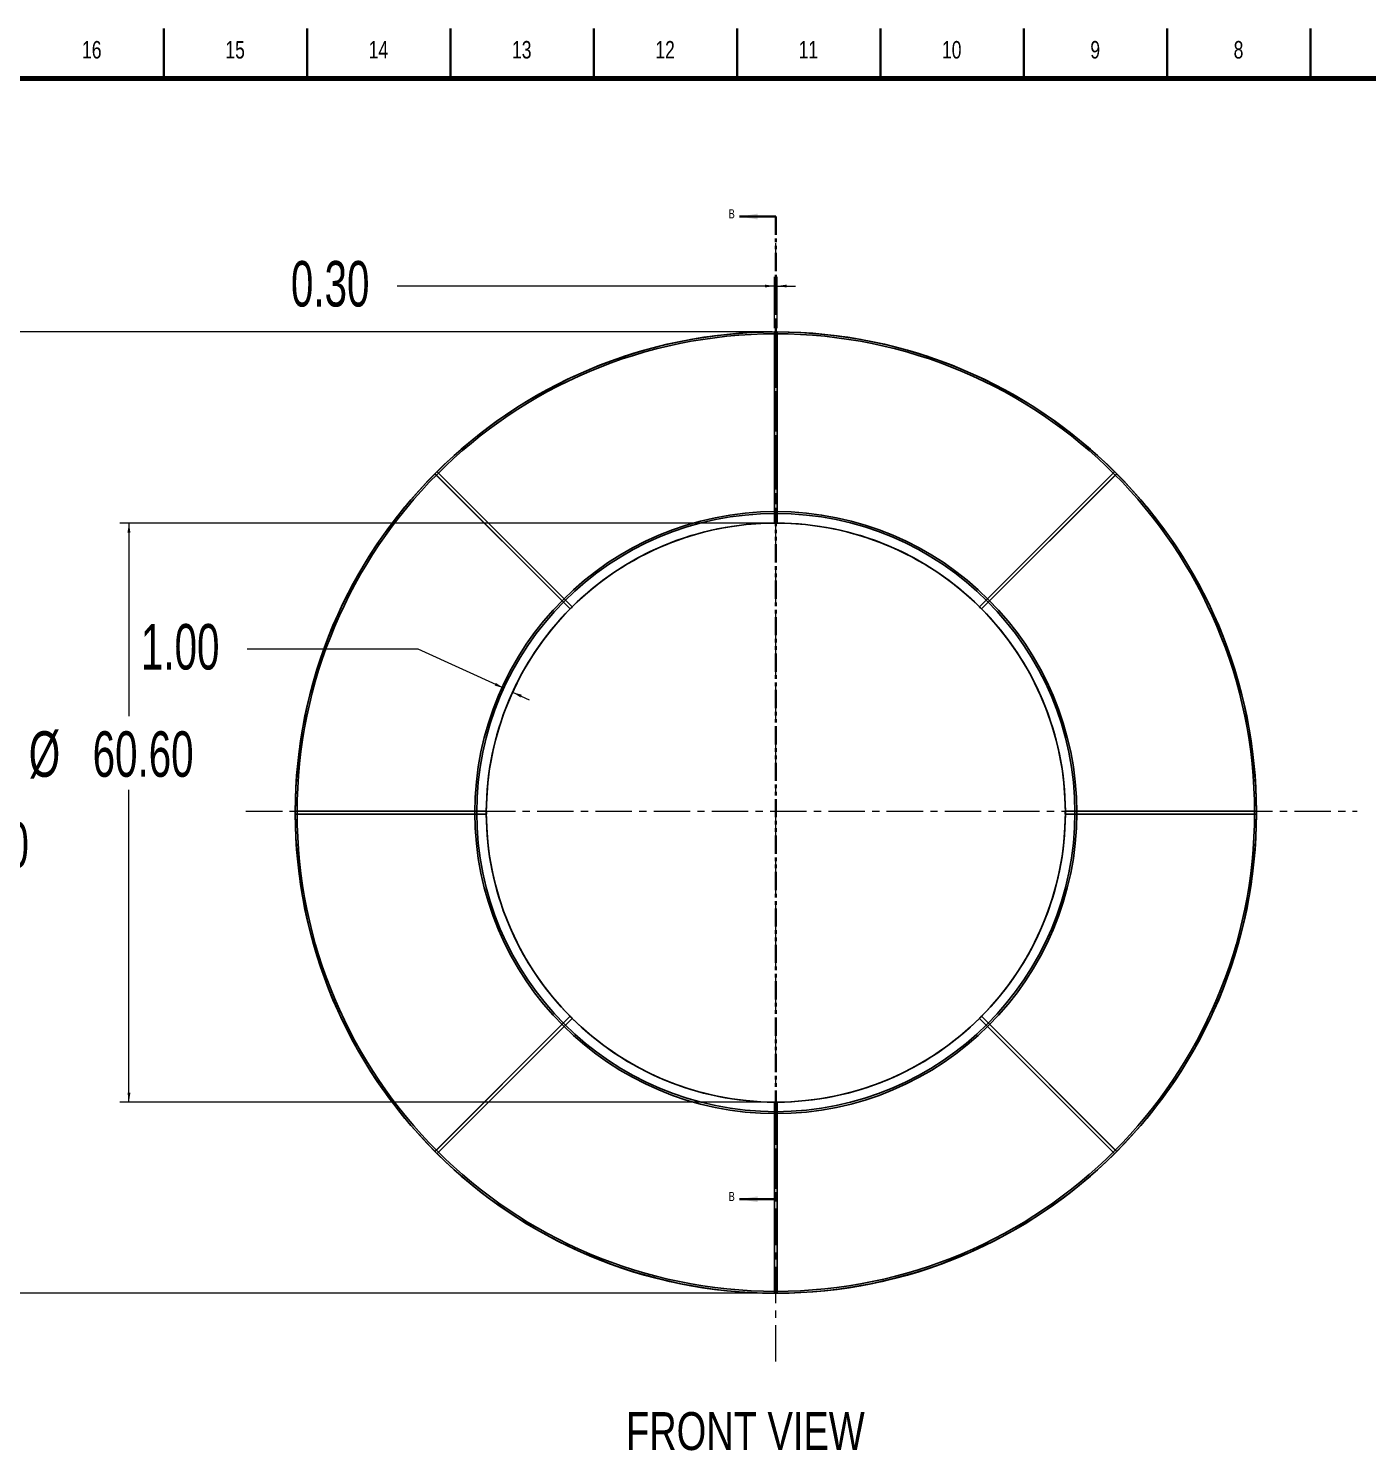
# Model space of a CAD drawing. Header units: millimetres. Extents: x 0 to 119, y 0 to 84.
# Drawn here: x 39.73 to 86.45, y 34.25 to 83.85 of the extents above; entities that cross this region are included whole.
import ezdxf

# ---------------------------------------------------------------- set-up
doc = ezdxf.new("R2010")
doc.units = ezdxf.units.MM
doc.linetypes.add('CENTERX2', pattern=[2.032, 1.27, -0.254, 0.254, -0.254])
doc.linetypes.add('PHANTOM', pattern=[1.27, 0.635, -0.127, 0.127, -0.127, 0.127, -0.127])
doc.styles.add('SLDTEXTSTYLE0', font='TXT', dxfattribs={"width": 0.75})
doc.styles.add('SLDTEXTSTYLE2', font='TXT', dxfattribs={"width": 0.663})
doc.dimstyles.new('SLDDIMSTYLE0', dxfattribs={"dimtxt": 1.467611, "dimasz": 0.3302, "dimexe": 0, "dimexo": 0.0625, "dimgap": 0.366903, "dimtad": 0, "dimtih": 1, "dimtoh": 1, "dimlfac": 3, "dimrnd": 1e-09, "dimzin": 4, "dimdsep": 46, "dimtxsty": 'SLDTEXTSTYLE2', "dimsah": 1, "dimcen": 0.09, "dimadec": 0, "dimazin": 1, "dimtfac": 1, "dimtofl": 0, "dimtmove": 0, "dimatfit": 3, "dimfxl": 1, "dimfrac": 2, "dimtolj": 1, "dimtzin": 12, "dimarcsym": 0})
doc.dimstyles.new('SLDDIMSTYLE1', dxfattribs={"dimtxt": 1.467611, "dimasz": 0.3302, "dimexe": 0, "dimexo": 0.0625, "dimgap": 0.366903, "dimtad": 0, "dimtih": 1, "dimtoh": 1, "dimlfac": 3, "dimrnd": 1e-09, "dimzin": 0, "dimdsep": 46, "dimtxsty": 'SLDTEXTSTYLE2', "dimsah": 1, "dimcen": 0.09, "dimadec": 0, "dimazin": 0, "dimtfac": 1, "dimtmove": 0, "dimatfit": 0, "dimfxl": 1, "dimfrac": 2, "dimtolj": 1, "dimtzin": 12, "dimarcsym": 0})
doc.dimstyles.new('SLDDIMSTYLE2', dxfattribs={"dimtxt": 1.467611, "dimasz": 0.3302, "dimexe": 0, "dimexo": 0.0625, "dimgap": 0.366903, "dimtad": 0, "dimtih": 1, "dimtoh": 1, "dimlfac": 3, "dimrnd": 1e-09, "dimzin": 4, "dimdsep": 46, "dimtxsty": 'SLDTEXTSTYLE2', "dimsah": 1, "dimcen": 0.09, "dimadec": 0, "dimazin": 1, "dimtfac": 1, "dimtmove": 0, "dimatfit": 0, "dimfxl": 1, "dimfrac": 2, "dimtolj": 1, "dimtzin": 12, "dimarcsym": 0})

# ---------------------------------------------------------------- blocks, each defined once
blk = doc.blocks.new('_D')
at = {"color": 7, "linetype": 'Continuous', "lineweight": 0}
for p, q in [((65.675, 73.265), (36.918, 73.265)), ((37.235, 73.265), (37.235, 56.695)), ((37.235, 39.731), (37.235, 54.119)), ((65.675, 39.731), (36.918, 39.731))]:
    blk.add_line(p, q, dxfattribs=at)
at = {"color": 7, "linetype": 'Continuous', "lineweight": 18}
for points in [[(37.235, 73.265), (37.184, 72.934), (37.286, 72.934)], [(37.235, 39.731), (37.286, 40.061), (37.184, 40.061)]]:
    blk.add_solid(points, dxfattribs=at)
at = {"color": 7, "linetype": 'Continuous', "lineweight": 18, "char_height": 1.5875, "attachment_point": 1, "style": 'SLDTEXTSTYLE2'}
for s, insert in [('%%c', (33.211, 56.166)), ('100.60', (35.439, 56.166))]:
    blk.add_mtext(s, dxfattribs=dict(at, insert=insert))
blk = doc.blocks.new('_D_1')
at = {"color": 7, "linetype": 'Continuous', "lineweight": 0}
for p, q in [((65.675, 66.598), (42.918, 66.598)), ((43.235, 66.598), (43.235, 59.863)), ((43.235, 46.398), (43.235, 57.287)), ((65.675, 46.398), (42.918, 46.398))]:
    blk.add_line(p, q, dxfattribs=at)
at = {"color": 7, "linetype": 'Continuous', "lineweight": 18}
for points in [[(43.235, 66.598), (43.184, 66.268), (43.286, 66.268)], [(43.235, 46.398), (43.286, 46.728), (43.184, 46.728)]]:
    blk.add_solid(points, dxfattribs=at)
at = {"color": 7, "linetype": 'Continuous', "lineweight": 18, "char_height": 1.5875, "attachment_point": 1, "style": 'SLDTEXTSTYLE2'}
for s, insert in [('%%c', (39.74, 59.334)), ('60.60', (41.968, 59.334))]:
    blk.add_mtext(s, dxfattribs=dict(at, insert=insert))
blk = doc.blocks.new('_D_2')
at = {"color": 7, "linetype": 'Continuous', "lineweight": 0}
for p, q in [((65.752, 73.391), (65.752, 75.182)), ((65.852, 73.391), (65.852, 75.182)), ((65.752, 74.865), (52.59, 74.865)), ((65.852, 74.865), (66.487, 74.865))]:
    blk.add_line(p, q, dxfattribs=at)
at = {"color": 7, "linetype": 'Continuous', "lineweight": 18}
for points in [[(65.752, 74.865), (65.422, 74.915), (65.422, 74.814)], [(65.852, 74.865), (66.182, 74.814), (66.182, 74.915)]]:
    blk.add_solid(points, dxfattribs=at)
at = {"color": 7, "linetype": 'Continuous', "lineweight": 18, "insert": (48.886, 75.738), "char_height": 1.5875, "attachment_point": 1, "style": 'SLDTEXTSTYLE2'}
blk.add_mtext('0.30', dxfattribs=at)
blk = doc.blocks.new('_D_3')
at = {"color": 7, "linetype": 'Continuous', "lineweight": 0}
for p, q in [((53.33, 62.202), (47.357, 62.202)), ((56.314, 60.837), (53.33, 62.202)), ((56.367, 60.953), (56.446, 61.126)), ((56.617, 60.699), (57.195, 60.435)), ((56.67, 60.814), (56.749, 60.988))]:
    blk.add_line(p, q, dxfattribs=at)
at = {"color": 7, "linetype": 'Continuous', "lineweight": 18}
for points in [[(56.314, 60.837), (56.035, 61.021), (55.993, 60.929)], [(56.617, 60.699), (56.896, 60.515), (56.939, 60.608)]]:
    blk.add_solid(points, dxfattribs=at)
at = {"color": 7, "linetype": 'Continuous', "lineweight": 18, "insert": (43.653, 63.076), "char_height": 1.5875, "attachment_point": 1, "style": 'SLDTEXTSTYLE2'}
blk.add_mtext('1.00', dxfattribs=at)

msp = doc.modelspace()

# ---------------------------------------------------------------- linework, layer by layer
at = {"color": 7, "linetype": 'Continuous', "lineweight": 35}
for p, q in [((44.45, 82.1), (44.45, 83.85)), ((49.45, 82.1), (49.45, 83.85)), ((54.45, 82.1), (54.45, 83.85)), ((59.45, 83.8501), (59.45, 82.0999)), ((59.45, 82.1), (59.45, 83.85)), ((64.45, 82.1), (64.45, 83.85)), ((69.45, 82.1), (69.45, 83.85)), ((74.45, 82.1), (74.45, 83.85)), ((79.45, 82.1), (79.45, 83.85)), ((84.45, 82.1), (84.45, 83.85)), ((65.802, 77.2885), (64.532, 77.2885)), ((65.802, 43.0111), (64.532, 43.0111))]:
    msp.add_line(p, q, dxfattribs=at)
at = {"color": 7, "linetype": 'Continuous', "lineweight": 70}
msp.add_line((2, 82.1), (116.9, 82.1), dxfattribs=at)
at = {"color": 7, "linetype": 'PHANTOM', "lineweight": 35}
msp.add_line((65.802, 77.2885), (65.802, 43.0111), dxfattribs=at)
at = {"color": 7, "linetype": 'CENTERX2', "lineweight": 18}
for p, q in [((65.802, 37.3488), (65.802, 76.361)), ((47.3165, 56.5462), (86.0858, 56.5462))]:
    msp.add_line(p, q, dxfattribs=at)
at = {"color": 7, "linetype": 'Continuous', "lineweight": 25}
for p, q in [((65.7503, 73.2628), (65.7503, 73.2644)), ((65.7503, 66.596), (65.7503, 73.2628)), ((65.752, 66.5977), (65.752, 73.2628)), ((65.852, 66.5977), (65.852, 73.2628)), ((65.8536, 73.2628), (65.8536, 73.2644)), ((65.8536, 73.2628), (65.8536, 66.596)), ((53.9108, 68.3159), (53.9097, 68.3171)), ((58.6249, 63.6018), (53.9108, 68.3159)), ((58.6249, 63.6042), (53.912, 68.3171)), ((53.9839, 68.389), (53.9827, 68.3901)), ((58.6956, 63.6749), (53.9827, 68.3878)), ((53.9839, 68.389), (58.698, 63.6749)), ((72.9059, 63.6749), (77.62, 68.389)), ((72.9083, 63.6749), (77.6212, 68.3878)), ((72.979, 63.6042), (77.6919, 68.3171)), ((77.6931, 68.3159), (72.979, 63.6018)), ((77.62, 68.389), (77.6212, 68.3901)), ((77.6943, 68.3171), (77.6931, 68.3159)), ((49.037, 56.5495), (49.0354, 56.5495)), ((49.037, 56.4462), (49.0354, 56.4462)), ((49.037, 56.5495), (55.7038, 56.5495)), ((55.7021, 56.5478), (49.037, 56.5478)), ((55.7021, 56.4478), (49.037, 56.4478)), ((55.7038, 56.4462), (49.037, 56.4462)), ((75.9002, 56.5495), (82.5669, 56.5495)), ((82.5669, 56.4462), (75.9002, 56.4462)), ((75.9018, 56.5478), (82.5669, 56.5478)), ((75.9018, 56.4478), (82.5669, 56.4478)), ((82.5686, 56.5495), (82.5669, 56.5495)), ((82.5686, 56.4462), (82.5669, 56.4462)), ((53.9108, 44.6798), (58.6249, 49.3939)), ((58.6249, 49.3915), (53.912, 44.6786)), ((58.6956, 49.3208), (53.9827, 44.6079)), ((58.698, 49.3208), (53.9839, 44.6067)), ((77.62, 44.6067), (72.9059, 49.3208)), ((72.9083, 49.3208), (77.6212, 44.6079)), ((72.979, 49.3939), (77.6931, 44.6798)), ((72.979, 49.3915), (77.6919, 44.6786)), ((65.7503, 39.7329), (65.7503, 46.3996)), ((65.752, 46.398), (65.752, 39.7329)), ((65.852, 46.398), (65.852, 39.7329)), ((65.8536, 46.3996), (65.8536, 39.7329)), ((53.9108, 44.6798), (53.9097, 44.6786)), ((77.6943, 44.6786), (77.6931, 44.6798)), ((53.9827, 44.6055), (53.9839, 44.6067)), ((77.6212, 44.6055), (77.62, 44.6067)), ((65.7503, 39.7313), (65.7503, 39.7329)), ((65.8536, 39.7313), (65.8536, 39.7329))]:
    msp.add_line(p, q, dxfattribs=at)
for radius in [16.7667, 16.7667, 16.7, 10.5, 10.4333, 10.4333, 10.1]:
    msp.add_circle((65.802, 56.4978), radius, dxfattribs=at)
for centre, radius, start, end in [((65.802, 56.4978), 16.7667, 90.16518, 134.83482), ((65.802, 56.4978), 16.7667, 90.17658, 134.82342), ((65.802, 56.4978), 16.765, 90.17658, 134.82342), ((65.7536, 73.2628), 0.00167, 90.16518, 180), ((65.7536, 73.2628), 0.00167, 90.16518, 180), ((65.802, 56.4978), 16.7667, 45.16518, 89.83482), ((65.8503, 73.2628), 0.00167, 0, 89.83482), ((65.8503, 73.2628), 0.00167, 0, 89.83482), ((65.802, 56.4978), 16.7667, 45.17658, 89.82342), ((65.802, 56.4978), 16.765, 45.17658, 89.82342), ((65.802, 56.4978), 16.7667, 135.16518, 179.83482), ((65.802, 56.4978), 16.7667, 135.17658, 179.82342), ((65.802, 56.4978), 16.765, 135.17658, 179.82342), ((53.9132, 68.3183), 0.00167, 135.16518, 225), ((53.9132, 68.3183), 0.00167, 135.16518, 225), ((53.9815, 68.3866), 0.00167, 45, 134.83482), ((53.9815, 68.3866), 0.00167, 45, 134.83482), ((77.6224, 68.3866), 0.00167, 45.16518, 135), ((77.6224, 68.3866), 0.00167, 45.16518, 135), ((65.802, 56.4978), 16.7667, 0.16518, 44.83482), ((77.6907, 68.3183), 0.00167, 315, 44.83482), ((77.6907, 68.3183), 0.00167, 315, 44.83482), ((65.802, 56.4978), 16.765, 0.17658, 44.82342), ((65.802, 56.4978), 16.7667, 0.17658, 44.82342), ((65.802, 56.4978), 10.1, 90.28364, 134.71636), ((65.802, 56.4978), 10.0983, 89.70685, 90.29315), ((65.802, 56.4978), 10.1, 89.71636, 90.28364), ((65.802, 56.4978), 10.1, 45.28364, 89.71636), ((65.802, 56.4978), 10.1, 135.28364, 179.71636), ((65.802, 56.4978), 10.0983, 134.70685, 135.29315), ((65.802, 56.4978), 10.1, 134.71636, 135.28364), ((65.802, 56.4978), 10.0983, 44.70685, 45.29315), ((65.802, 56.4978), 10.1, 44.71636, 45.28364), ((65.802, 56.4978), 10.1, 0.28364, 44.71636), ((49.037, 56.5462), 0.00167, 90, 179.83482), ((49.037, 56.5462), 0.00167, 90, 179.83482), ((65.802, 56.4978), 16.7667, 180.16518, 224.83482), ((49.037, 56.4495), 0.00167, 180.16518, 270), ((49.037, 56.4495), 0.00167, 180.16518, 270), ((65.802, 56.4978), 16.7667, 180.17658, 224.82342), ((65.802, 56.4978), 16.765, 180.17658, 224.82342), ((65.802, 56.4978), 10.1, 179.71636, 180.28364), ((65.802, 56.4978), 10.1, 180.28364, 224.71636), ((65.802, 56.4978), 10.0983, 179.70685, 180.29315), ((65.802, 56.4978), 10.1, 315.28364, 359.71636), ((65.802, 56.4978), 10.0983, 359.70685, 0.29315), ((65.802, 56.4978), 10.1, 359.71636, 0.28364), ((65.802, 56.4978), 16.7667, 315.16518, 359.83482), ((65.802, 56.4978), 16.765, 315.17658, 359.82342), ((65.802, 56.4978), 16.7667, 315.17658, 359.82342), ((82.5669, 56.5462), 0.00167, 0.16518, 90), ((82.5669, 56.5462), 0.00167, 0.16518, 90), ((82.5669, 56.4495), 0.00167, 270, 359.83482), ((82.5669, 56.4495), 0.00167, 270, 359.83482), ((65.802, 56.4978), 10.0983, 224.70685, 225.29315), ((65.802, 56.4978), 10.1, 224.71636, 225.28364), ((65.802, 56.4978), 10.1, 225.28364, 269.71636), ((65.802, 56.4978), 10.1, 270.28364, 314.71636), ((65.802, 56.4978), 10.0983, 314.70685, 315.29315), ((65.802, 56.4978), 10.1, 314.71636, 315.28364), ((65.802, 56.4978), 10.0983, 269.70685, 270.29315), ((65.802, 56.4978), 10.1, 269.71636, 270.28364), ((53.9132, 44.6774), 0.00167, 135, 224.83482), ((53.9132, 44.6774), 0.00167, 135, 224.83482), ((77.6907, 44.6774), 0.00167, 315.16518, 45), ((77.6907, 44.6774), 0.00167, 315.16518, 45), ((65.802, 56.4978), 16.7667, 225.16518, 269.83482), ((53.9815, 44.6091), 0.00167, 225.16518, 315), ((53.9815, 44.6091), 0.00167, 225.16518, 315), ((65.802, 56.4978), 16.7667, 225.17658, 269.82342), ((65.802, 56.4978), 16.765, 225.17658, 269.82342), ((65.802, 56.4978), 16.7667, 270.16518, 314.83482), ((65.802, 56.4978), 16.765, 270.17658, 314.82342), ((65.802, 56.4978), 16.7667, 270.17658, 314.82342), ((77.6224, 44.6091), 0.00167, 225, 314.83482), ((77.6224, 44.6091), 0.00167, 225, 314.83482), ((65.7536, 39.7329), 0.00167, 180, 269.83482), ((65.7536, 39.7329), 0.00167, 180, 269.83482), ((65.8503, 39.7329), 0.00167, 270.16518, 0), ((65.8503, 39.7329), 0.00167, 270.16518, 0)]:
    msp.add_arc(centre, radius, start, end, dxfattribs=at)
for points, knots in [([(65.7536, 73.2644), (65.7536, 73.2644), (65.7536, 73.2644), (65.7535, 73.2644), (65.7535, 73.2644), (65.7533, 73.2644), (65.7531, 73.2644), (65.7529, 73.2644), (65.7527, 73.2644), (65.7524, 73.2644), (65.7521, 73.2644), (65.7517, 73.2644), (65.7514, 73.2644), (65.751, 73.2644), (65.7507, 73.2644), (65.7503, 73.2644)], [0, 0, 0, 0, 0.00002208648, 0.00002208648, 0.00002208648, 0.00005593931, 0.00005593931, 0.00005593931, 0.00008979325, 0.00008979325, 0.00008979325, 0.00012364833, 0.00012364833, 0.00012364833, 0.00015750408, 0.00015750408, 0.00015750408, 0.00015750408]), ([(65.7503, 73.2628), (65.7505, 73.2628), (65.7507, 73.2628), (65.7508, 73.2628), (65.751, 73.2628), (65.7512, 73.2628), (65.7513, 73.2628), (65.7515, 73.2628), (65.7516, 73.2628), (65.7517, 73.2628), (65.7518, 73.2628), (65.7519, 73.2628), (65.7519, 73.2628), (65.7519, 73.2628), (65.752, 73.2628), (65.752, 73.2628)], [0, 0, 0, 0, 0.000016788928, 0.000016788928, 0.000016788928, 0.000033577805, 0.000033577805, 0.000033577805, 0.000050366569, 0.000050366569, 0.000050366569, 0.000067155197, 0.000067155197, 0.000067155197, 0.000078108681, 0.000078108681, 0.000078108681, 0.000078108681]), ([(65.8536, 73.2644), (65.8534, 73.2644), (65.8531, 73.2644), (65.8529, 73.2644), (65.8525, 73.2644), (65.8522, 73.2644), (65.8519, 73.2644), (65.8516, 73.2644), (65.8513, 73.2644), (65.851, 73.2644), (65.8508, 73.2644), (65.8506, 73.2644), (65.8505, 73.2644), (65.8504, 73.2644), (65.8503, 73.2644), (65.8503, 73.2644)], [0, 0, 0, 0, 0.00002208957, 0.00002208957, 0.00002208957, 0.00005594473, 0.00005594473, 0.00005594473, 0.00008979878, 0.00008979878, 0.00008979878, 0.00012365171, 0.00012365171, 0.00012365171, 0.00015750398, 0.00015750398, 0.00015750398, 0.00015750398]), ([(65.852, 73.2628), (65.852, 73.2628), (65.852, 73.2628), (65.8521, 73.2628), (65.8521, 73.2628), (65.8522, 73.2628), (65.8523, 73.2628), (65.8524, 73.2628), (65.8526, 73.2628), (65.8527, 73.2628), (65.8529, 73.2628), (65.8531, 73.2628), (65.8533, 73.2628), (65.8534, 73.2628), (65.8535, 73.2628), (65.8536, 73.2628)], [0, 0, 0, 0, 0.000016788522, 0.000016788522, 0.000016788522, 0.000033577084, 0.000033577084, 0.000033577084, 0.000050365747, 0.000050365747, 0.000050365747, 0.000067154549, 0.000067154549, 0.000067154549, 0.000078108655, 0.000078108655, 0.000078108655, 0.000078108655]), ([(53.912, 68.3194), (53.912, 68.3194), (53.912, 68.3194), (53.912, 68.3194), (53.9119, 68.3193), (53.9118, 68.3192), (53.9117, 68.3191), (53.9115, 68.3189), (53.9113, 68.3188), (53.9111, 68.3186), (53.9109, 68.3183), (53.9107, 68.3181), (53.9104, 68.3179), (53.9102, 68.3176), (53.9099, 68.3173), (53.9097, 68.3171)], [0, 0, 0, 0, 0.00002208648, 0.00002208648, 0.00002208648, 0.00005593931, 0.00005593931, 0.00005593931, 0.00008979325, 0.00008979325, 0.00008979325, 0.00012364833, 0.00012364833, 0.00012364833, 0.00015750408, 0.00015750408, 0.00015750408, 0.00015750408]), ([(53.9108, 68.3159), (53.911, 68.316), (53.9111, 68.3162), (53.9112, 68.3163), (53.9114, 68.3164), (53.9115, 68.3165), (53.9116, 68.3166), (53.9117, 68.3167), (53.9118, 68.3168), (53.9118, 68.3169), (53.9119, 68.317), (53.912, 68.317), (53.912, 68.3171), (53.912, 68.3171), (53.912, 68.3171), (53.912, 68.3171)], [0, 0, 0, 0, 0.000016788928, 0.000016788928, 0.000016788928, 0.000033577805, 0.000033577805, 0.000033577805, 0.000050366569, 0.000050366569, 0.000050366569, 0.000067155197, 0.000067155197, 0.000067155197, 0.000078108681, 0.000078108681, 0.000078108681, 0.000078108681]), ([(53.9827, 68.3901), (53.9826, 68.39), (53.9824, 68.3898), (53.9822, 68.3896), (53.982, 68.3894), (53.9817, 68.3891), (53.9815, 68.3889), (53.9813, 68.3887), (53.9811, 68.3885), (53.9809, 68.3883), (53.9807, 68.3881), (53.9806, 68.388), (53.9805, 68.3879), (53.9804, 68.3878), (53.9804, 68.3878), (53.9804, 68.3878)], [0, 0, 0, 0, 0.00002208957, 0.00002208957, 0.00002208957, 0.00005594473, 0.00005594473, 0.00005594473, 0.00008979878, 0.00008979878, 0.00008979878, 0.00012365171, 0.00012365171, 0.00012365171, 0.00015750398, 0.00015750398, 0.00015750398, 0.00015750398]), ([(53.9827, 68.3878), (53.9827, 68.3878), (53.9827, 68.3878), (53.9828, 68.3879), (53.9828, 68.3879), (53.9829, 68.388), (53.983, 68.3881), (53.9831, 68.3881), (53.9832, 68.3882), (53.9833, 68.3883), (53.9834, 68.3885), (53.9835, 68.3886), (53.9836, 68.3887), (53.9837, 68.3888), (53.9838, 68.3889), (53.9839, 68.389)], [0, 0, 0, 0, 0.000016788522, 0.000016788522, 0.000016788522, 0.000033577084, 0.000033577084, 0.000033577084, 0.000050365747, 0.000050365747, 0.000050365747, 0.000067154549, 0.000067154549, 0.000067154549, 0.000078108655, 0.000078108655, 0.000078108655, 0.000078108655]), ([(77.62, 68.389), (77.6202, 68.3888), (77.6203, 68.3887), (77.6204, 68.3886), (77.6205, 68.3885), (77.6207, 68.3883), (77.6208, 68.3882), (77.6209, 68.3881), (77.621, 68.388), (77.621, 68.388), (77.6211, 68.3879), (77.6211, 68.3879), (77.6212, 68.3878), (77.6212, 68.3878), (77.6212, 68.3878), (77.6212, 68.3878)], [0, 0, 0, 0, 0.000016788928, 0.000016788928, 0.000016788928, 0.000033577805, 0.000033577805, 0.000033577805, 0.000050366569, 0.000050366569, 0.000050366569, 0.000067155197, 0.000067155197, 0.000067155197, 0.000078108681, 0.000078108681, 0.000078108681, 0.000078108681]), ([(77.6236, 68.3878), (77.6236, 68.3878), (77.6235, 68.3878), (77.6235, 68.3879), (77.6234, 68.3879), (77.6233, 68.388), (77.6232, 68.3882), (77.6231, 68.3883), (77.6229, 68.3885), (77.6227, 68.3887), (77.6225, 68.3889), (77.6222, 68.3891), (77.622, 68.3894), (77.6217, 68.3896), (77.6215, 68.3899), (77.6212, 68.3901)], [0, 0, 0, 0, 0.00002208648, 0.00002208648, 0.00002208648, 0.00005593931, 0.00005593931, 0.00005593931, 0.00008979325, 0.00008979325, 0.00008979325, 0.00012364833, 0.00012364833, 0.00012364833, 0.00015750408, 0.00015750408, 0.00015750408, 0.00015750408]), ([(77.6943, 68.3171), (77.6941, 68.3172), (77.6939, 68.3174), (77.6938, 68.3176), (77.6935, 68.3179), (77.6932, 68.3181), (77.693, 68.3183), (77.6928, 68.3186), (77.6926, 68.3188), (77.6924, 68.3189), (77.6923, 68.3191), (77.6921, 68.3192), (77.6921, 68.3193), (77.692, 68.3194), (77.6919, 68.3194), (77.6919, 68.3194)], [0, 0, 0, 0, 0.00002208957, 0.00002208957, 0.00002208957, 0.00005594473, 0.00005594473, 0.00005594473, 0.00008979878, 0.00008979878, 0.00008979878, 0.00012365171, 0.00012365171, 0.00012365171, 0.00015750398, 0.00015750398, 0.00015750398, 0.00015750398]), ([(77.6919, 68.3171), (77.6919, 68.3171), (77.6919, 68.3171), (77.692, 68.317), (77.692, 68.317), (77.6921, 68.3169), (77.6922, 68.3168), (77.6923, 68.3167), (77.6924, 68.3166), (77.6925, 68.3165), (77.6926, 68.3164), (77.6927, 68.3163), (77.6928, 68.3162), (77.6929, 68.3161), (77.693, 68.316), (77.6931, 68.3159)], [0, 0, 0, 0, 0.000016788522, 0.000016788522, 0.000016788522, 0.000033577084, 0.000033577084, 0.000033577084, 0.000050365747, 0.000050365747, 0.000050365747, 0.000067154549, 0.000067154549, 0.000067154549, 0.000078108655, 0.000078108655, 0.000078108655, 0.000078108655]), ([(65.752, 66.5977), (65.752, 66.5977), (65.7519, 66.5977), (65.7519, 66.5977), (65.7519, 66.5976), (65.7518, 66.5976), (65.7517, 66.5975), (65.7517, 66.5974), (65.7515, 66.5973), (65.7514, 66.5972), (65.7512, 66.597), (65.7511, 66.5968), (65.7509, 66.5966), (65.7507, 66.5964), (65.7505, 66.5963), (65.7503, 66.5961), (65.7503, 66.5961), (65.7503, 66.5961), (65.7503, 66.596)], [0, 0, 0, 0, 0.000013294681, 0.000013294681, 0.000013294681, 0.000026479093, 0.000026479093, 0.000026479093, 0.000045177938, 0.000045177938, 0.000045177938, 0.000071269567, 0.000071269567, 0.000071269567, 0.000093866294, 0.000093866294, 0.000093866294, 0.000095280552, 0.000095280552, 0.000095280552, 0.000095280552]), ([(65.852, 66.5977), (65.852, 66.5977), (65.852, 66.5977), (65.852, 66.5977), (65.8521, 66.5976), (65.8521, 66.5976), (65.8522, 66.5975), (65.8523, 66.5974), (65.8524, 66.5973), (65.8525, 66.5972), (65.8527, 66.597), (65.8529, 66.5968), (65.8531, 66.5966), (65.8532, 66.5964), (65.8534, 66.5963), (65.8536, 66.5961), (65.8536, 66.5961), (65.8536, 66.5961), (65.8536, 66.596)], [0, 0, 0, 0, 0.000013294681, 0.000013294681, 0.000013294681, 0.000026479093, 0.000026479093, 0.000026479093, 0.000045177938, 0.000045177938, 0.000045177938, 0.000071269567, 0.000071269567, 0.000071269567, 0.000093866294, 0.000093866294, 0.000093866294, 0.000095280552, 0.000095280552, 0.000095280552, 0.000095280552]), ([(58.6249, 63.6042), (58.6249, 63.6042), (58.6249, 63.6042), (58.6249, 63.6041), (58.6249, 63.604), (58.6249, 63.604), (58.6249, 63.6039), (58.6249, 63.6037), (58.6249, 63.6036), (58.6249, 63.6034), (58.6249, 63.6032), (58.6249, 63.6029), (58.6249, 63.6026), (58.6249, 63.6024), (58.6249, 63.6021), (58.6249, 63.6019), (58.6249, 63.6018), (58.6249, 63.6018), (58.6249, 63.6018)], [0, 0, 0, 0, 0.000013294681, 0.000013294681, 0.000013294681, 0.000026479093, 0.000026479093, 0.000026479093, 0.000045177938, 0.000045177938, 0.000045177938, 0.000071269567, 0.000071269567, 0.000071269567, 0.000093866294, 0.000093866294, 0.000093866294, 0.000095280552, 0.000095280552, 0.000095280552, 0.000095280552]), ([(58.6956, 63.6749), (58.6956, 63.6749), (58.6957, 63.6749), (58.6957, 63.6749), (58.6958, 63.6749), (58.6958, 63.6749), (58.6959, 63.6749), (58.6961, 63.6749), (58.6962, 63.6749), (58.6964, 63.6749), (58.6966, 63.6749), (58.6969, 63.6749), (58.6972, 63.6749), (58.6974, 63.6749), (58.6977, 63.6749), (58.6979, 63.6749), (58.698, 63.6749), (58.698, 63.6749), (58.698, 63.6749)], [0, 0, 0, 0, 0.000013294681, 0.000013294681, 0.000013294681, 0.000026479093, 0.000026479093, 0.000026479093, 0.000045177938, 0.000045177938, 0.000045177938, 0.000071269567, 0.000071269567, 0.000071269567, 0.000093866294, 0.000093866294, 0.000093866294, 0.000095280552, 0.000095280552, 0.000095280552, 0.000095280552]), ([(72.9083, 63.6749), (72.9083, 63.6749), (72.9083, 63.6749), (72.9082, 63.6749), (72.9082, 63.6749), (72.9081, 63.6749), (72.908, 63.6749), (72.9079, 63.6749), (72.9077, 63.6749), (72.9075, 63.6749), (72.9073, 63.6749), (72.907, 63.6749), (72.9067, 63.6749), (72.9065, 63.6749), (72.9062, 63.6749), (72.906, 63.6749), (72.906, 63.6749), (72.906, 63.6749), (72.9059, 63.6749)], [0, 0, 0, 0, 0.000013294681, 0.000013294681, 0.000013294681, 0.000026479093, 0.000026479093, 0.000026479093, 0.000045177938, 0.000045177938, 0.000045177938, 0.000071269567, 0.000071269567, 0.000071269567, 0.000093866294, 0.000093866294, 0.000093866294, 0.000095280552, 0.000095280552, 0.000095280552, 0.000095280552]), ([(72.979, 63.6042), (72.979, 63.6042), (72.979, 63.6042), (72.979, 63.6041), (72.979, 63.604), (72.979, 63.604), (72.979, 63.6039), (72.979, 63.6037), (72.979, 63.6036), (72.979, 63.6034), (72.979, 63.6032), (72.979, 63.6029), (72.979, 63.6026), (72.979, 63.6024), (72.979, 63.6021), (72.979, 63.6019), (72.979, 63.6018), (72.979, 63.6018), (72.979, 63.6018)], [0, 0, 0, 0, 0.000013294681, 0.000013294681, 0.000013294681, 0.000026479093, 0.000026479093, 0.000026479093, 0.000045177938, 0.000045177938, 0.000045177938, 0.000071269567, 0.000071269567, 0.000071269567, 0.000093866294, 0.000093866294, 0.000093866294, 0.000095280552, 0.000095280552, 0.000095280552, 0.000095280552]), ([(49.0354, 56.5495), (49.0354, 56.5493), (49.0354, 56.549), (49.0354, 56.5488), (49.0354, 56.5484), (49.0354, 56.5481), (49.0354, 56.5477), (49.0354, 56.5474), (49.0354, 56.5471), (49.0354, 56.5469), (49.0354, 56.5467), (49.0354, 56.5465), (49.0354, 56.5464), (49.0354, 56.5462), (49.0354, 56.5462), (49.0354, 56.5462)], [0, 0, 0, 0, 0.00002208957, 0.00002208957, 0.00002208957, 0.00005594473, 0.00005594473, 0.00005594473, 0.00008979878, 0.00008979878, 0.00008979878, 0.00012365171, 0.00012365171, 0.00012365171, 0.00015750398, 0.00015750398, 0.00015750398, 0.00015750398]), ([(49.0354, 56.4495), (49.0354, 56.4495), (49.0354, 56.4495), (49.0354, 56.4494), (49.0354, 56.4493), (49.0354, 56.4492), (49.0354, 56.449), (49.0354, 56.4488), (49.0354, 56.4485), (49.0354, 56.4483), (49.0354, 56.448), (49.0354, 56.4476), (49.0354, 56.4473), (49.0354, 56.4469), (49.0354, 56.4465), (49.0354, 56.4462)], [0, 0, 0, 0, 0.00002208648, 0.00002208648, 0.00002208648, 0.00005593931, 0.00005593931, 0.00005593931, 0.00008979325, 0.00008979325, 0.00008979325, 0.00012364833, 0.00012364833, 0.00012364833, 0.00015750408, 0.00015750408, 0.00015750408, 0.00015750408]), ([(49.037, 56.5478), (49.037, 56.5478), (49.037, 56.5479), (49.037, 56.5479), (49.037, 56.548), (49.037, 56.5481), (49.037, 56.5482), (49.037, 56.5483), (49.037, 56.5485), (49.037, 56.5486), (49.037, 56.5488), (49.037, 56.549), (49.037, 56.5491), (49.037, 56.5493), (49.037, 56.5494), (49.037, 56.5495)], [0, 0, 0, 0, 0.000016788522, 0.000016788522, 0.000016788522, 0.000033577084, 0.000033577084, 0.000033577084, 0.000050365747, 0.000050365747, 0.000050365747, 0.000067154549, 0.000067154549, 0.000067154549, 0.000078108655, 0.000078108655, 0.000078108655, 0.000078108655]), ([(49.037, 56.4462), (49.037, 56.4464), (49.037, 56.4466), (49.037, 56.4467), (49.037, 56.4469), (49.037, 56.4471), (49.037, 56.4472), (49.037, 56.4474), (49.037, 56.4475), (49.037, 56.4476), (49.037, 56.4477), (49.037, 56.4478), (49.037, 56.4478), (49.037, 56.4478), (49.037, 56.4478), (49.037, 56.4478)], [0, 0, 0, 0, 0.000016788928, 0.000016788928, 0.000016788928, 0.000033577805, 0.000033577805, 0.000033577805, 0.000050366569, 0.000050366569, 0.000050366569, 0.000067155197, 0.000067155197, 0.000067155197, 0.000078108681, 0.000078108681, 0.000078108681, 0.000078108681]), ([(55.7021, 56.5478), (55.7021, 56.5478), (55.7021, 56.5479), (55.7021, 56.5479), (55.7022, 56.5479), (55.7022, 56.548), (55.7023, 56.5481), (55.7024, 56.5481), (55.7025, 56.5483), (55.7026, 56.5484), (55.7028, 56.5486), (55.703, 56.5488), (55.7032, 56.5489), (55.7034, 56.5491), (55.7036, 56.5493), (55.7037, 56.5495), (55.7037, 56.5495), (55.7038, 56.5495), (55.7038, 56.5495)], [0, 0, 0, 0, 0.000013294681, 0.000013294681, 0.000013294681, 0.000026479093, 0.000026479093, 0.000026479093, 0.000045177938, 0.000045177938, 0.000045177938, 0.000071269567, 0.000071269567, 0.000071269567, 0.000093866294, 0.000093866294, 0.000093866294, 0.000095280552, 0.000095280552, 0.000095280552, 0.000095280552]), ([(55.7021, 56.4478), (55.7021, 56.4478), (55.7021, 56.4478), (55.7021, 56.4478), (55.7022, 56.4477), (55.7022, 56.4477), (55.7023, 56.4476), (55.7024, 56.4475), (55.7025, 56.4474), (55.7026, 56.4473), (55.7028, 56.4471), (55.703, 56.4469), (55.7032, 56.4467), (55.7034, 56.4466), (55.7036, 56.4464), (55.7037, 56.4462), (55.7037, 56.4462), (55.7038, 56.4462), (55.7038, 56.4462)], [0, 0, 0, 0, 0.000013294681, 0.000013294681, 0.000013294681, 0.000026479093, 0.000026479093, 0.000026479093, 0.000045177938, 0.000045177938, 0.000045177938, 0.000071269567, 0.000071269567, 0.000071269567, 0.000093866294, 0.000093866294, 0.000093866294, 0.000095280552, 0.000095280552, 0.000095280552, 0.000095280552]), ([(75.9018, 56.5478), (75.9018, 56.5478), (75.9018, 56.5479), (75.9018, 56.5479), (75.9017, 56.5479), (75.9017, 56.548), (75.9016, 56.5481), (75.9015, 56.5481), (75.9014, 56.5483), (75.9013, 56.5484), (75.9011, 56.5486), (75.9009, 56.5488), (75.9007, 56.5489), (75.9006, 56.5491), (75.9004, 56.5493), (75.9002, 56.5495), (75.9002, 56.5495), (75.9002, 56.5495), (75.9002, 56.5495)], [0, 0, 0, 0, 0.000013294681, 0.000013294681, 0.000013294681, 0.000026479093, 0.000026479093, 0.000026479093, 0.000045177938, 0.000045177938, 0.000045177938, 0.000071269567, 0.000071269567, 0.000071269567, 0.000093866294, 0.000093866294, 0.000093866294, 0.000095280552, 0.000095280552, 0.000095280552, 0.000095280552]), ([(75.9018, 56.4478), (75.9018, 56.4478), (75.9018, 56.4478), (75.9018, 56.4478), (75.9017, 56.4477), (75.9017, 56.4477), (75.9016, 56.4476), (75.9015, 56.4475), (75.9014, 56.4474), (75.9013, 56.4473), (75.9011, 56.4471), (75.9009, 56.4469), (75.9007, 56.4467), (75.9006, 56.4466), (75.9004, 56.4464), (75.9002, 56.4462), (75.9002, 56.4462), (75.9002, 56.4462), (75.9002, 56.4462)], [0, 0, 0, 0, 0.000013294681, 0.000013294681, 0.000013294681, 0.000026479093, 0.000026479093, 0.000026479093, 0.000045177938, 0.000045177938, 0.000045177938, 0.000071269567, 0.000071269567, 0.000071269567, 0.000093866294, 0.000093866294, 0.000093866294, 0.000095280552, 0.000095280552, 0.000095280552, 0.000095280552]), ([(82.5669, 56.5495), (82.5669, 56.5493), (82.5669, 56.5491), (82.5669, 56.549), (82.5669, 56.5488), (82.5669, 56.5486), (82.5669, 56.5485), (82.5669, 56.5483), (82.5669, 56.5482), (82.5669, 56.5481), (82.5669, 56.548), (82.5669, 56.5479), (82.5669, 56.5479), (82.5669, 56.5479), (82.5669, 56.5478), (82.5669, 56.5478)], [0, 0, 0, 0, 0.000016788928, 0.000016788928, 0.000016788928, 0.000033577805, 0.000033577805, 0.000033577805, 0.000050366569, 0.000050366569, 0.000050366569, 0.000067155197, 0.000067155197, 0.000067155197, 0.000078108681, 0.000078108681, 0.000078108681, 0.000078108681]), ([(82.5669, 56.4478), (82.5669, 56.4478), (82.5669, 56.4478), (82.5669, 56.4477), (82.5669, 56.4477), (82.5669, 56.4476), (82.5669, 56.4475), (82.5669, 56.4474), (82.5669, 56.4472), (82.5669, 56.4471), (82.5669, 56.4469), (82.5669, 56.4467), (82.5669, 56.4465), (82.5669, 56.4464), (82.5669, 56.4463), (82.5669, 56.4462)], [0, 0, 0, 0, 0.000016788522, 0.000016788522, 0.000016788522, 0.000033577084, 0.000033577084, 0.000033577084, 0.000050365747, 0.000050365747, 0.000050365747, 0.000067154549, 0.000067154549, 0.000067154549, 0.000078108655, 0.000078108655, 0.000078108655, 0.000078108655]), ([(82.5686, 56.5462), (82.5686, 56.5462), (82.5686, 56.5462), (82.5686, 56.5463), (82.5686, 56.5463), (82.5686, 56.5465), (82.5686, 56.5467), (82.5686, 56.5469), (82.5686, 56.5471), (82.5686, 56.5474), (82.5686, 56.5477), (82.5686, 56.5481), (82.5686, 56.5484), (82.5686, 56.5488), (82.5686, 56.5491), (82.5686, 56.5495)], [0, 0, 0, 0, 0.00002208648, 0.00002208648, 0.00002208648, 0.00005593931, 0.00005593931, 0.00005593931, 0.00008979325, 0.00008979325, 0.00008979325, 0.00012364833, 0.00012364833, 0.00012364833, 0.00015750408, 0.00015750408, 0.00015750408, 0.00015750408]), ([(82.5686, 56.4462), (82.5686, 56.4464), (82.5686, 56.4467), (82.5686, 56.4469), (82.5686, 56.4473), (82.5686, 56.4476), (82.5686, 56.4479), (82.5686, 56.4483), (82.5686, 56.4485), (82.5686, 56.4488), (82.5686, 56.449), (82.5686, 56.4492), (82.5686, 56.4493), (82.5686, 56.4494), (82.5686, 56.4495), (82.5686, 56.4495)], [0, 0, 0, 0, 0.00002208957, 0.00002208957, 0.00002208957, 0.00005594473, 0.00005594473, 0.00005594473, 0.00008979878, 0.00008979878, 0.00008979878, 0.00012365171, 0.00012365171, 0.00012365171, 0.00015750398, 0.00015750398, 0.00015750398, 0.00015750398]), ([(58.6249, 49.3915), (58.6249, 49.3915), (58.6249, 49.3915), (58.6249, 49.3916), (58.6249, 49.3916), (58.6249, 49.3917), (58.6249, 49.3918), (58.6249, 49.3919), (58.6249, 49.3921), (58.6249, 49.3923), (58.6249, 49.3925), (58.6249, 49.3928), (58.6249, 49.3931), (58.6249, 49.3933), (58.6249, 49.3936), (58.6249, 49.3938), (58.6249, 49.3938), (58.6249, 49.3939), (58.6249, 49.3939)], [0, 0, 0, 0, 0.000013294681, 0.000013294681, 0.000013294681, 0.000026479093, 0.000026479093, 0.000026479093, 0.000045177938, 0.000045177938, 0.000045177938, 0.000071269567, 0.000071269567, 0.000071269567, 0.000093866294, 0.000093866294, 0.000093866294, 0.000095280552, 0.000095280552, 0.000095280552, 0.000095280552]), ([(58.6956, 49.3208), (58.6956, 49.3208), (58.6957, 49.3208), (58.6957, 49.3208), (58.6958, 49.3208), (58.6958, 49.3208), (58.6959, 49.3208), (58.6961, 49.3208), (58.6962, 49.3208), (58.6964, 49.3208), (58.6966, 49.3208), (58.6969, 49.3208), (58.6972, 49.3208), (58.6974, 49.3208), (58.6977, 49.3208), (58.6979, 49.3208), (58.698, 49.3208), (58.698, 49.3208), (58.698, 49.3208)], [0, 0, 0, 0, 0.000013294681, 0.000013294681, 0.000013294681, 0.000026479093, 0.000026479093, 0.000026479093, 0.000045177938, 0.000045177938, 0.000045177938, 0.000071269567, 0.000071269567, 0.000071269567, 0.000093866294, 0.000093866294, 0.000093866294, 0.000095280552, 0.000095280552, 0.000095280552, 0.000095280552]), ([(72.9083, 49.3208), (72.9083, 49.3208), (72.9083, 49.3208), (72.9082, 49.3208), (72.9082, 49.3208), (72.9081, 49.3208), (72.908, 49.3208), (72.9079, 49.3208), (72.9077, 49.3208), (72.9075, 49.3208), (72.9073, 49.3208), (72.907, 49.3208), (72.9067, 49.3208), (72.9065, 49.3208), (72.9062, 49.3208), (72.906, 49.3208), (72.906, 49.3208), (72.906, 49.3208), (72.9059, 49.3208)], [0, 0, 0, 0, 0.000013294681, 0.000013294681, 0.000013294681, 0.000026479093, 0.000026479093, 0.000026479093, 0.000045177938, 0.000045177938, 0.000045177938, 0.000071269567, 0.000071269567, 0.000071269567, 0.000093866294, 0.000093866294, 0.000093866294, 0.000095280552, 0.000095280552, 0.000095280552, 0.000095280552]), ([(72.979, 49.3915), (72.979, 49.3915), (72.979, 49.3915), (72.979, 49.3916), (72.979, 49.3916), (72.979, 49.3917), (72.979, 49.3918), (72.979, 49.3919), (72.979, 49.3921), (72.979, 49.3923), (72.979, 49.3925), (72.979, 49.3928), (72.979, 49.3931), (72.979, 49.3933), (72.979, 49.3936), (72.979, 49.3938), (72.979, 49.3938), (72.979, 49.3939), (72.979, 49.3939)], [0, 0, 0, 0, 0.000013294681, 0.000013294681, 0.000013294681, 0.000026479093, 0.000026479093, 0.000026479093, 0.000045177938, 0.000045177938, 0.000045177938, 0.000071269567, 0.000071269567, 0.000071269567, 0.000093866294, 0.000093866294, 0.000093866294, 0.000095280552, 0.000095280552, 0.000095280552, 0.000095280552]), ([(65.752, 46.398), (65.752, 46.398), (65.7519, 46.398), (65.7519, 46.398), (65.7519, 46.3981), (65.7518, 46.3981), (65.7517, 46.3982), (65.7517, 46.3983), (65.7515, 46.3984), (65.7514, 46.3985), (65.7512, 46.3987), (65.7511, 46.3989), (65.7509, 46.3991), (65.7507, 46.3993), (65.7505, 46.3994), (65.7503, 46.3996), (65.7503, 46.3996), (65.7503, 46.3996), (65.7503, 46.3996)], [0, 0, 0, 0, 0.000013294681, 0.000013294681, 0.000013294681, 0.000026479093, 0.000026479093, 0.000026479093, 0.000045177938, 0.000045177938, 0.000045177938, 0.000071269567, 0.000071269567, 0.000071269567, 0.000093866294, 0.000093866294, 0.000093866294, 0.000095280552, 0.000095280552, 0.000095280552, 0.000095280552]), ([(65.852, 46.398), (65.852, 46.398), (65.852, 46.398), (65.852, 46.398), (65.8521, 46.3981), (65.8521, 46.3981), (65.8522, 46.3982), (65.8523, 46.3983), (65.8524, 46.3984), (65.8525, 46.3985), (65.8527, 46.3987), (65.8529, 46.3989), (65.8531, 46.3991), (65.8532, 46.3993), (65.8534, 46.3994), (65.8536, 46.3996), (65.8536, 46.3996), (65.8536, 46.3996), (65.8536, 46.3996)], [0, 0, 0, 0, 0.000013294681, 0.000013294681, 0.000013294681, 0.000026479093, 0.000026479093, 0.000026479093, 0.000045177938, 0.000045177938, 0.000045177938, 0.000071269567, 0.000071269567, 0.000071269567, 0.000093866294, 0.000093866294, 0.000093866294, 0.000095280552, 0.000095280552, 0.000095280552, 0.000095280552]), ([(53.9097, 44.6786), (53.9098, 44.6784), (53.91, 44.6783), (53.9102, 44.6781), (53.9104, 44.6778), (53.9107, 44.6776), (53.9109, 44.6774), (53.9111, 44.6771), (53.9113, 44.6769), (53.9115, 44.6768), (53.9117, 44.6766), (53.9118, 44.6765), (53.9119, 44.6764), (53.912, 44.6763), (53.912, 44.6762), (53.912, 44.6762)], [0, 0, 0, 0, 0.00002208957, 0.00002208957, 0.00002208957, 0.00005594473, 0.00005594473, 0.00005594473, 0.00008979878, 0.00008979878, 0.00008979878, 0.00012365171, 0.00012365171, 0.00012365171, 0.00015750398, 0.00015750398, 0.00015750398, 0.00015750398]), ([(53.912, 44.6786), (53.912, 44.6786), (53.912, 44.6786), (53.9119, 44.6787), (53.9119, 44.6787), (53.9118, 44.6788), (53.9118, 44.6789), (53.9117, 44.6789), (53.9116, 44.679), (53.9115, 44.6792), (53.9114, 44.6793), (53.9112, 44.6794), (53.9111, 44.6795), (53.911, 44.6796), (53.9109, 44.6797), (53.9108, 44.6798)], [0, 0, 0, 0, 0.000016788522, 0.000016788522, 0.000016788522, 0.000033577084, 0.000033577084, 0.000033577084, 0.000050365747, 0.000050365747, 0.000050365747, 0.000067154549, 0.000067154549, 0.000067154549, 0.000078108655, 0.000078108655, 0.000078108655, 0.000078108655]), ([(77.6931, 44.6798), (77.693, 44.6797), (77.6928, 44.6795), (77.6927, 44.6794), (77.6926, 44.6793), (77.6925, 44.6792), (77.6924, 44.679), (77.6923, 44.6789), (77.6922, 44.6789), (77.6921, 44.6788), (77.692, 44.6787), (77.692, 44.6787), (77.6919, 44.6786), (77.6919, 44.6786), (77.6919, 44.6786), (77.6919, 44.6786)], [0, 0, 0, 0, 0.000016788928, 0.000016788928, 0.000016788928, 0.000033577805, 0.000033577805, 0.000033577805, 0.000050366569, 0.000050366569, 0.000050366569, 0.000067155197, 0.000067155197, 0.000067155197, 0.000078108681, 0.000078108681, 0.000078108681, 0.000078108681]), ([(77.6919, 44.6762), (77.6919, 44.6762), (77.6919, 44.6763), (77.692, 44.6763), (77.692, 44.6764), (77.6921, 44.6765), (77.6923, 44.6766), (77.6924, 44.6767), (77.6926, 44.6769), (77.6928, 44.6771), (77.693, 44.6773), (77.6932, 44.6776), (77.6935, 44.6778), (77.6937, 44.6781), (77.694, 44.6783), (77.6943, 44.6786)], [0, 0, 0, 0, 0.00002208648, 0.00002208648, 0.00002208648, 0.00005593931, 0.00005593931, 0.00005593931, 0.00008979325, 0.00008979325, 0.00008979325, 0.00012364833, 0.00012364833, 0.00012364833, 0.00015750408, 0.00015750408, 0.00015750408, 0.00015750408]), ([(53.9804, 44.6079), (53.9804, 44.6079), (53.9804, 44.6079), (53.9804, 44.6078), (53.9805, 44.6078), (53.9806, 44.6077), (53.9807, 44.6075), (53.9809, 44.6074), (53.981, 44.6072), (53.9813, 44.607), (53.9815, 44.6068), (53.9817, 44.6066), (53.982, 44.6063), (53.9822, 44.6061), (53.9825, 44.6058), (53.9827, 44.6055)], [0, 0, 0, 0, 0.00002208648, 0.00002208648, 0.00002208648, 0.00005593931, 0.00005593931, 0.00005593931, 0.00008979325, 0.00008979325, 0.00008979325, 0.00012364833, 0.00012364833, 0.00012364833, 0.00015750408, 0.00015750408, 0.00015750408, 0.00015750408]), ([(53.9839, 44.6067), (53.9838, 44.6069), (53.9836, 44.607), (53.9835, 44.6071), (53.9834, 44.6072), (53.9833, 44.6074), (53.9832, 44.6075), (53.9831, 44.6076), (53.983, 44.6076), (53.9829, 44.6077), (53.9828, 44.6078), (53.9828, 44.6078), (53.9828, 44.6079), (53.9827, 44.6079), (53.9827, 44.6079), (53.9827, 44.6079)], [0, 0, 0, 0, 0.000016788928, 0.000016788928, 0.000016788928, 0.000033577805, 0.000033577805, 0.000033577805, 0.000050366569, 0.000050366569, 0.000050366569, 0.000067155197, 0.000067155197, 0.000067155197, 0.000078108681, 0.000078108681, 0.000078108681, 0.000078108681]), ([(77.6212, 44.6079), (77.6212, 44.6079), (77.6212, 44.6079), (77.6211, 44.6078), (77.6211, 44.6078), (77.621, 44.6077), (77.6209, 44.6076), (77.6209, 44.6076), (77.6208, 44.6075), (77.6206, 44.6073), (77.6205, 44.6072), (77.6204, 44.6071), (77.6203, 44.607), (77.6202, 44.6069), (77.6201, 44.6068), (77.62, 44.6067)], [0, 0, 0, 0, 0.000016788522, 0.000016788522, 0.000016788522, 0.000033577084, 0.000033577084, 0.000033577084, 0.000050365747, 0.000050365747, 0.000050365747, 0.000067154549, 0.000067154549, 0.000067154549, 0.000078108655, 0.000078108655, 0.000078108655, 0.000078108655]), ([(77.6212, 44.6055), (77.6214, 44.6057), (77.6215, 44.6059), (77.6217, 44.6061), (77.622, 44.6063), (77.6222, 44.6066), (77.6224, 44.6068), (77.6227, 44.607), (77.6229, 44.6072), (77.623, 44.6074), (77.6232, 44.6075), (77.6233, 44.6077), (77.6234, 44.6078), (77.6235, 44.6078), (77.6236, 44.6079), (77.6236, 44.6079)], [0, 0, 0, 0, 0.00002208957, 0.00002208957, 0.00002208957, 0.00005594473, 0.00005594473, 0.00005594473, 0.00008979878, 0.00008979878, 0.00008979878, 0.00012365171, 0.00012365171, 0.00012365171, 0.00015750398, 0.00015750398, 0.00015750398, 0.00015750398]), ([(65.752, 39.7329), (65.752, 39.7329), (65.7519, 39.7329), (65.7519, 39.7329), (65.7518, 39.7329), (65.7517, 39.7329), (65.7516, 39.7329), (65.7515, 39.7329), (65.7513, 39.7329), (65.7512, 39.7329), (65.751, 39.7329), (65.7508, 39.7329), (65.7507, 39.7329), (65.7505, 39.7329), (65.7504, 39.7329), (65.7503, 39.7329)], [0, 0, 0, 0, 0.000016788522, 0.000016788522, 0.000016788522, 0.000033577084, 0.000033577084, 0.000033577084, 0.000050365747, 0.000050365747, 0.000050365747, 0.000067154549, 0.000067154549, 0.000067154549, 0.000078108655, 0.000078108655, 0.000078108655, 0.000078108655]), ([(65.7503, 39.7313), (65.7505, 39.7313), (65.7508, 39.7313), (65.751, 39.7313), (65.7514, 39.7313), (65.7517, 39.7313), (65.7521, 39.7312), (65.7524, 39.7312), (65.7527, 39.7312), (65.7529, 39.7312), (65.7531, 39.7312), (65.7533, 39.7312), (65.7534, 39.7312), (65.7536, 39.7312), (65.7536, 39.7312), (65.7536, 39.7312)], [0, 0, 0, 0, 0.00002208957, 0.00002208957, 0.00002208957, 0.00005594473, 0.00005594473, 0.00005594473, 0.00008979878, 0.00008979878, 0.00008979878, 0.00012365171, 0.00012365171, 0.00012365171, 0.00015750398, 0.00015750398, 0.00015750398, 0.00015750398]), ([(65.8503, 39.7312), (65.8503, 39.7312), (65.8503, 39.7312), (65.8504, 39.7312), (65.8505, 39.7312), (65.8506, 39.7312), (65.8508, 39.7312), (65.851, 39.7312), (65.8513, 39.7312), (65.8516, 39.7312), (65.8518, 39.7312), (65.8522, 39.7313), (65.8525, 39.7313), (65.8529, 39.7313), (65.8533, 39.7313), (65.8536, 39.7313)], [0, 0, 0, 0, 0.00002208648, 0.00002208648, 0.00002208648, 0.00005593931, 0.00005593931, 0.00005593931, 0.00008979325, 0.00008979325, 0.00008979325, 0.00012364833, 0.00012364833, 0.00012364833, 0.00015750408, 0.00015750408, 0.00015750408, 0.00015750408]), ([(65.8536, 39.7329), (65.8534, 39.7329), (65.8533, 39.7329), (65.8531, 39.7329), (65.8529, 39.7329), (65.8527, 39.7329), (65.8526, 39.7329), (65.8524, 39.7329), (65.8523, 39.7329), (65.8522, 39.7329), (65.8521, 39.7329), (65.852, 39.7329), (65.852, 39.7329), (65.852, 39.7329), (65.852, 39.7329), (65.852, 39.7329)], [0, 0, 0, 0, 0.000016788928, 0.000016788928, 0.000016788928, 0.000033577805, 0.000033577805, 0.000033577805, 0.000050366569, 0.000050366569, 0.000050366569, 0.000067155197, 0.000067155197, 0.000067155197, 0.000078108681, 0.000078108681, 0.000078108681, 0.000078108681])]:
    msp.add_open_spline(points, degree=3, knots=knots, dxfattribs=at)
at = {"color": 7, "linetype": 'Continuous', "lineweight": 35}
for points in [[(64.532, 77.2885), (65.167, 77.1869), (65.167, 77.3901)], [(64.532, 43.0111), (65.167, 42.9095), (65.167, 43.1127)]]:
    msp.add_solid(points, dxfattribs=at)

# ---------------------------------------------------------------- texts
at = {"color": 7, "linetype": 'Continuous', "lineweight": 0, "style": 'SLDTEXTSTYLE0'}
for s, insert, char_height, attachment_point in [('16', (41.9377, 83.4114), 0.6096, 2), ('15', (46.9377, 83.4114), 0.6096, 2), ('14', (51.9377, 83.4114), 0.6096, 2), ('13', (56.9377, 83.4114), 0.6096, 2), ('12', (61.9377, 83.4114), 0.6096, 2), ('11', (66.9377, 83.4114), 0.6096, 2), ('10', (71.9377, 83.4114), 0.6096, 2), ('9', (76.9439, 83.4114), 0.6096, 2), ('8', (81.9439, 83.4114), 0.6096, 2), ('FRONT VIEW', (60.574, 35.5868), 1.32292, 1)]:
    msp.add_mtext(s, dxfattribs=dict(at, insert=insert, char_height=char_height, attachment_point=attachment_point))
at = {"color": 7, "linetype": 'Continuous', "char_height": 0.3175, "attachment_point": 1, "style": 'SLDTEXTSTYLE0'}
for insert in [(64.1566, 77.5427), (64.1566, 43.2653)]:
    msp.add_mtext('B', dxfattribs=dict(at, insert=insert))

# ---------------------------------------------------------------- dimensions: what is measured, and where the dimension line sits
at = {"color": 7, "linetype": 'Continuous', "lineweight": 18}
dim = msp.add_linear_dim(base=(65.852, 74.8645), p1=(65.752, 73.2644), p2=(65.852, 73.2644), dimstyle='SLDDIMSTYLE1', dxfattribs=at)
dim.commit()
dim.dimension.update_dxf_attribs({"geometry": '_D_2', "text_midpoint": (50.7384, 74.8645), "dimtype": 160})
for base, p1, p2, picture, middle in [((37.2353, 73.2645), (65.802, 39.7312), (65.802, 73.2645), '_D', (37.2353, 55.4071)), ((43.2353, 66.5978), (65.802, 46.3978), (65.802, 66.5978), '_D_1', (43.2353, 58.5751))]:
    dim = msp.add_linear_dim(base=base, p1=p1, p2=p2, angle=90, text='%%c<>', dimstyle='SLDDIMSTYLE0', dxfattribs=at)
    dim.commit()
    dim.dimension.update_dxf_attribs({"geometry": picture, "text_midpoint": middle, "dimtype": 160})
dim = msp.add_linear_dim(base=(56.314, 60.8375), p1=(56.6171, 60.6988), p2=(56.314, 60.8375), angle=335.42142, dimstyle='SLDDIMSTYLE2', dxfattribs=at)
dim.commit()
dim.dimension.update_dxf_attribs({"geometry": '_D_3', "text_midpoint": (53.3302, 62.2022), "dimtype": 160})

doc.saveas('drawing.dxf')
